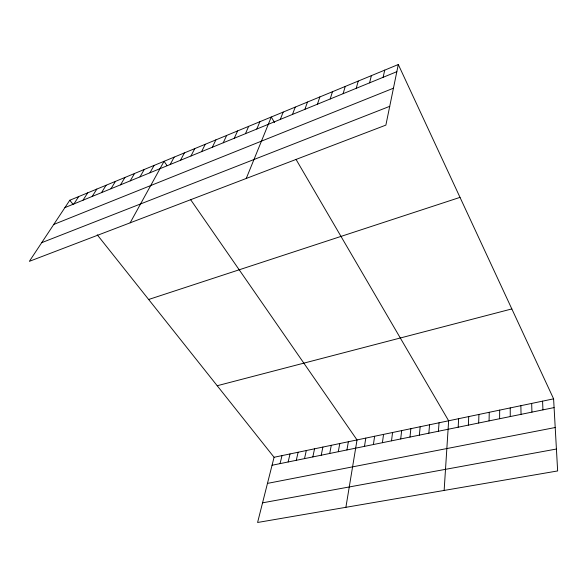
<?xml version="1.0" encoding="UTF-8"?>
<svg xmlns="http://www.w3.org/2000/svg" width="587" height="587" viewBox="0 0 587 587"><rect width="100%" height="100%" fill="white"/><g stroke="black" fill="none" stroke-linecap="round" stroke-linejoin="round"><path stroke-width="0.88" d="M499.618 418.729L499.669 410.115M489.081 420.886L489.242 412.294M478.662 423.014L478.926 414.451M468.36 425.12L468.719 416.587M458.176 427.204L458.63 418.692M444.139 490.438L448.644 420.784L296.061 159.451M438.416 431.247L439.054 422.787M428.84 433.206L429.559 424.768M419.36 435.143L420.167 426.734M409.975 437.058L410.871 428.679M400.694 438.959L401.669 430.601M391.507 440.837L392.564 432.509M382.408 442.701L383.546 434.387M373.405 444.542L374.616 436.258M364.49 446.362L365.782 438.107M345.89 507.315L357.028 439.934L190.496 199.477M346.932 449.958L348.362 441.747M338.281 451.726L339.785 443.537M329.718 453.472L331.288 445.313M321.236 455.211L322.879 447.074M398.302 64.519L385.879 125.112L29.35 261.34L69.78 200.255L398.302 64.519L553.6 398.844L557.65 470.943L257.59 522.481L274.07 457.273L97.237 234.8M312.842 456.928L314.544 448.813M304.521 458.623L306.297 450.537M296.288 460.311L298.123 452.247M383.098 77.315L384.742 70.124M288.129 461.976L290.029 453.942M280.05 463.627L282.017 455.615M369.568 82.855L371.38 75.65M356.236 88.314L358.217 81.087M343.109 93.685L345.244 86.443M330.18 98.983L332.462 91.726M317.435 104.2L319.871 96.928M304.88 109.343L307.463 102.057M292.509 114.406L295.224 107.113M280.315 119.403L283.169 112.095M246.247 178.463L271.282 117.004L274.511 122.544M256.798 129.037L259.902 121.707M245.447 133.682L248.675 126.344M234.257 138.268L237.603 130.923M223.221 142.788L226.67 135.436M212.325 147.242L215.891 139.889M201.583 151.644L205.252 144.285M190.98 155.988L194.752 148.621M180.517 160.273L184.391 152.906M170.186 164.499L174.163 157.133M130.145 222.825L164.059 161.308L167.031 165.593M149.934 172.798L154.095 165.424M140.007 176.863L144.248 169.489M130.197 180.877L134.533 173.503M120.518 184.846L124.936 177.472M110.958 188.757L115.456 181.39M101.522 192.624L106.093 185.257M92.196 196.44L96.848 189.073M82.987 200.211L87.72 192.844M73.896 203.938L78.695 196.572M64.915 207.615L396.834 71.687M53.777 224.432L393.444 88.204M41.706 242.673L389.731 106.328M148.658 299.487L460.017 197.371M217.205 385.732L511.835 308.923M274.07 457.273L553.6 398.844M272.052 465.264L554.091 407.591M267.467 483.394L555.214 427.519M262.558 502.832L556.417 449.033M69.78 200.255L73.111 204.445M542.571 401.148L542.946 409.865M531.668 403.43L531.932 412.118M520.882 405.683L521.036 414.349M510.22 407.914L510.264 416.55"/></g></svg>
